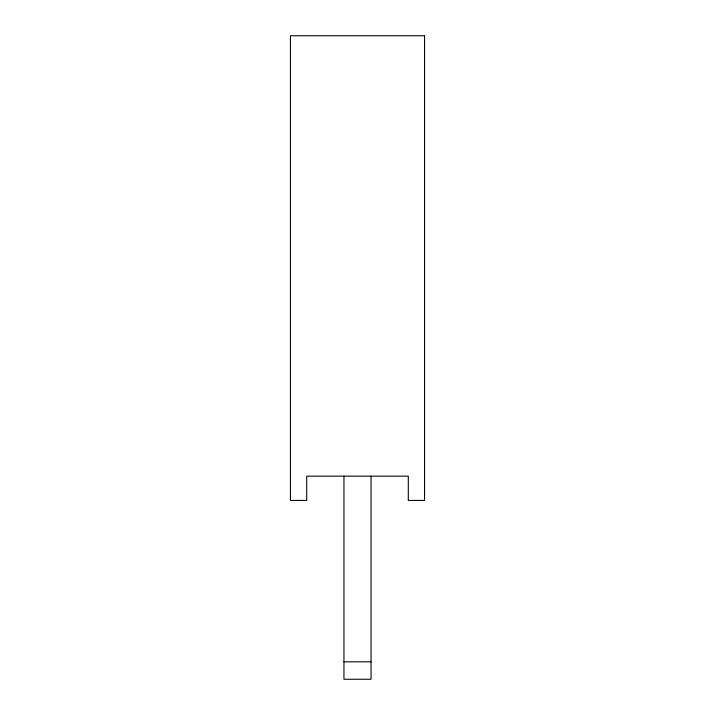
<?xml version="1.0" encoding="UTF-8"?>
<svg xmlns="http://www.w3.org/2000/svg" width="715" height="715" viewBox="0 0 715 715"><rect width="100%" height="100%" fill="white"/><g stroke="black" fill="none" stroke-linecap="round" stroke-linejoin="round"><path stroke-width="1.07" d="M343.951 661.822L371.049 661.822M371.049 476.154L371.049 679.25L343.951 679.25L343.951 476.154M424.558 35.75L290.442 35.75L290.442 500.428L306.699 500.428L306.699 476.154L408.301 476.154L408.301 500.428L424.558 500.428L424.558 35.75"/></g></svg>
